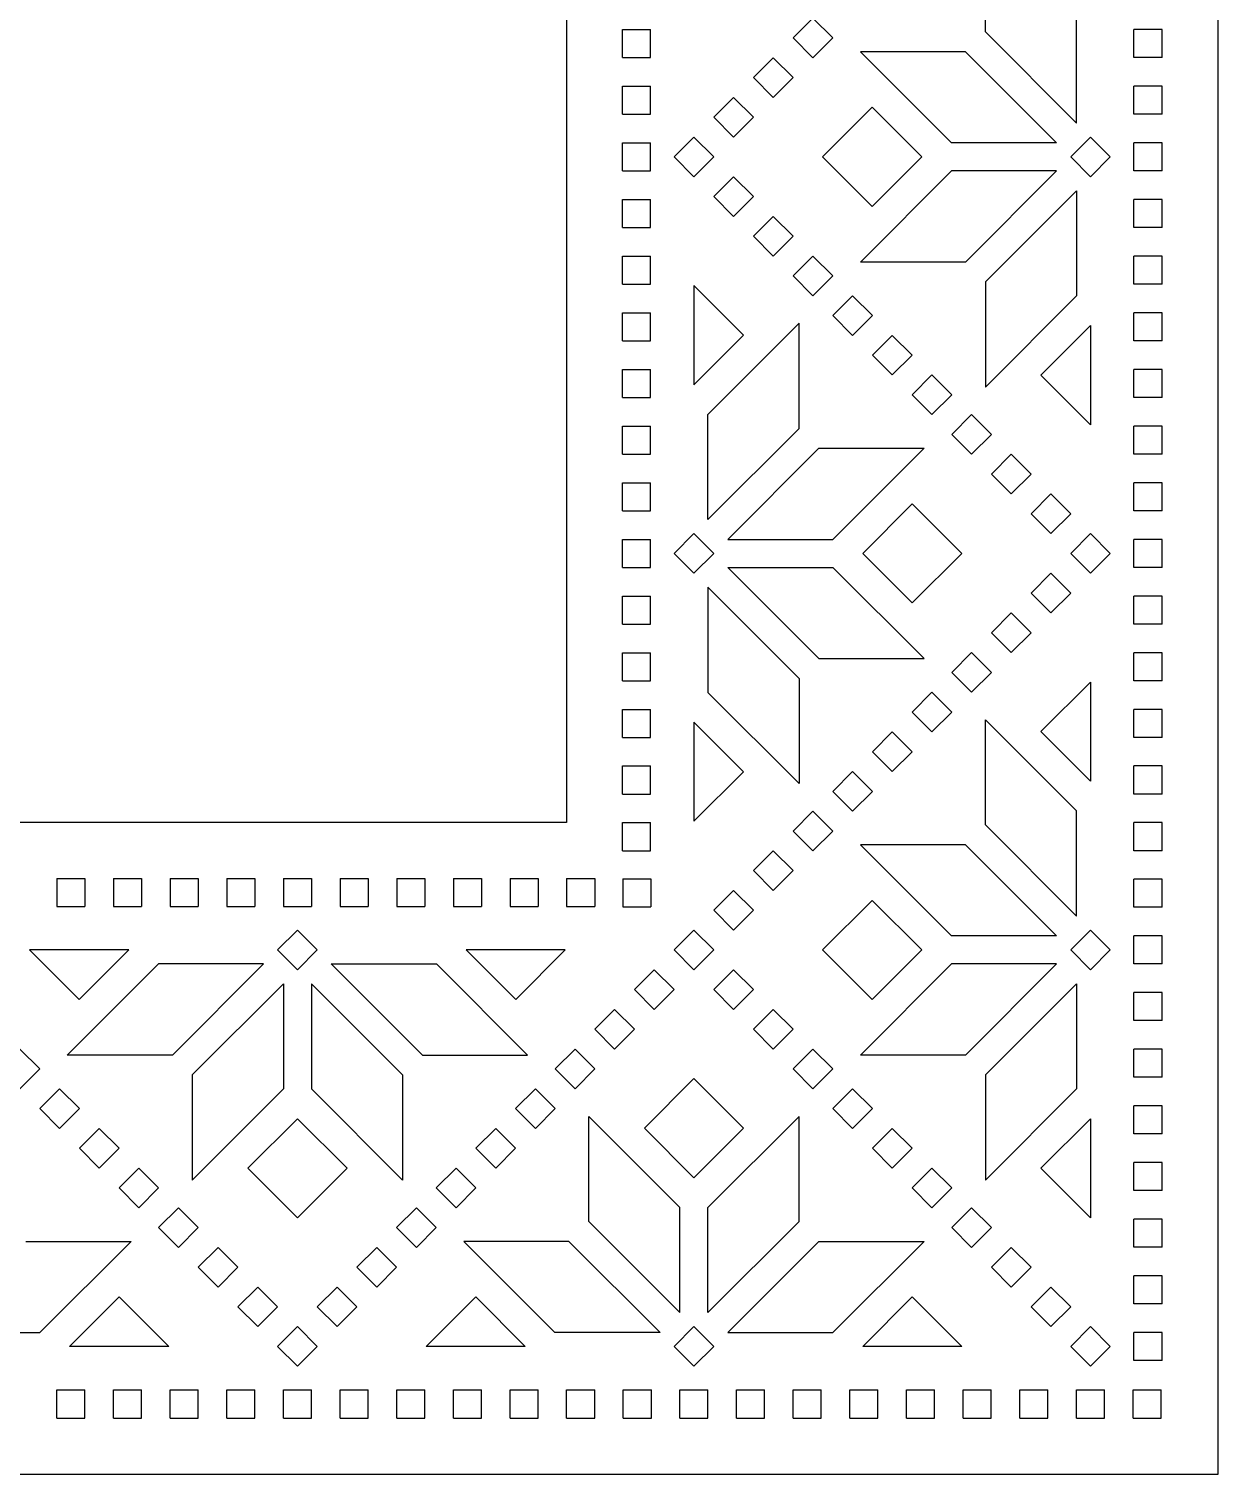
# Model space of a CAD drawing. Extents: x 33 to 579, y 140 to 533.
# Drawn here: x 136.5 to 221.3, y 139.8 to 242.9 of the extents above; entities that cross this region are included whole.
import ezdxf

# ---------------------------------------------------------------- set-up
doc = ezdxf.new("R2010")
doc.units = 0
doc.layers.get('0').update_dxf_attribs({"linetype": 'CONTINUOUS'})

msp = doc.modelspace()

# ---------------------------------------------------------------- linework, layer by layer
for p, q in [((221.322731, 139.787143), (221.322731, 327.696411)), ((174.855438, 281.229093), (174.855413, 186.254437)), ((204.720911, 242.655991), (204.720911, 250.155991)), ((192.421921, 243.641272), (191.007708, 242.227059)), ((193.836135, 242.227059), (192.421921, 243.641272)), ((211.220911, 236.155991), (211.220911, 243.655991)), ((178.83482, 242.822978), (180.83482, 242.822978)), ((178.83482, 240.822978), (178.83482, 242.822978)), ((180.83482, 240.822978), (180.83482, 242.822978)), ((211.220911, 236.155991), (204.720911, 242.655991)), ((217.322731, 242.822978), (215.322731, 242.822978)), ((215.322731, 240.822978), (215.322731, 242.822978)), ((217.322731, 240.822978), (217.322731, 242.822978)), ((192.421921, 240.812845), (191.007708, 242.227059)), ((193.836135, 242.227059), (192.421921, 240.812845)), ((195.806698, 241.241777), (202.306698, 234.741777)), ((203.306698, 241.241777), (195.806698, 241.241777)), ((209.806698, 234.741777), (203.306698, 241.241777)), ((178.83482, 240.822978), (180.83482, 240.822978)), ((189.593494, 240.812845), (188.179281, 239.398631)), ((191.007708, 239.398631), (189.593494, 240.812845)), ((217.322731, 240.822978), (215.322731, 240.822978)), ((189.593494, 237.984418), (188.179281, 239.398631)), ((191.007708, 239.398631), (189.593494, 237.984418)), ((178.83482, 236.782364), (178.83482, 238.782364)), ((178.83482, 238.782364), (180.83482, 238.782364)), ((180.83482, 236.782364), (180.83482, 238.782364)), ((215.322731, 236.782364), (215.322731, 238.782364)), ((217.322731, 238.782364), (215.322731, 238.782364)), ((217.322731, 236.782364), (217.322731, 238.782364)), ((186.765067, 237.984418), (185.350853, 236.570204)), ((188.179281, 236.570204), (186.765067, 237.984418)), ((193.114303, 233.741777), (196.649836, 237.277311)), ((196.649836, 237.277311), (200.18537, 233.741777)), ((178.83482, 236.782364), (180.83482, 236.782364)), ((186.765067, 235.155991), (185.350853, 236.570204)), ((188.179281, 236.570204), (186.765067, 235.155991)), ((217.322731, 236.782364), (215.322731, 236.782364)), ((183.93664, 235.155991), (182.522426, 233.741777)), ((185.350853, 233.741777), (183.93664, 235.155991)), ((210.806698, 233.741777), (212.220911, 235.155991)), ((213.635125, 233.741777), (212.220911, 235.155991)), ((178.83482, 234.741777), (180.83482, 234.741777)), ((178.83482, 232.741777), (178.83482, 234.741777)), ((180.83482, 232.741777), (180.83482, 234.741777)), ((209.806698, 234.741777), (202.306698, 234.741777)), ((217.322731, 234.741777), (215.322731, 234.741777)), ((215.322731, 232.741777), (215.322731, 234.741777)), ((217.322731, 232.741777), (217.322731, 234.741777)), ((183.93664, 232.327564), (182.522426, 233.741777)), ((185.350853, 233.741777), (183.93664, 232.327564)), ((193.114303, 233.741777), (196.649836, 230.206243)), ((196.649836, 230.206243), (200.18537, 233.741777)), ((210.806698, 233.741777), (212.220911, 232.327564)), ((213.635125, 233.741777), (212.220911, 232.327564)), ((178.83482, 232.741777), (180.83482, 232.741777)), ((186.765067, 232.327564), (185.350853, 230.91335)), ((188.179281, 230.91335), (186.765067, 232.327564)), ((195.806698, 226.241777), (202.306698, 232.741777)), ((209.806698, 232.741777), (202.306698, 232.741777)), ((209.806698, 232.741777), (203.306698, 226.241777)), ((217.322731, 232.741777), (215.322731, 232.741777)), ((186.765067, 229.499137), (185.350853, 230.91335)), ((188.179281, 230.91335), (186.765067, 229.499137)), ((211.220911, 231.327564), (204.720911, 224.827564)), ((211.220911, 231.327564), (211.220911, 223.827564)), ((178.83482, 230.701163), (180.83482, 230.701163)), ((178.83482, 228.701163), (178.83482, 230.701163)), ((180.83482, 228.701163), (180.83482, 230.701163)), ((217.322731, 230.701163), (215.322731, 230.701163)), ((215.322731, 228.701163), (215.322731, 230.701163)), ((217.322731, 228.701163), (217.322731, 230.701163)), ((189.593494, 229.499137), (188.179281, 228.084923)), ((191.007708, 228.084923), (189.593494, 229.499137)), ((178.83482, 228.701163), (180.83482, 228.701163)), ((189.593494, 226.670709), (188.179281, 228.084923)), ((191.007708, 228.084923), (189.593494, 226.670709)), ((217.322731, 228.701163), (215.322731, 228.701163)), ((178.83482, 224.660549), (178.83482, 226.660549)), ((178.83482, 226.660549), (180.83482, 226.660549)), ((180.83482, 224.660549), (180.83482, 226.660549)), ((192.421921, 226.670709), (191.007708, 225.256496)), ((193.836135, 225.256496), (192.421921, 226.670709)), ((203.306698, 226.241777), (195.806698, 226.241777)), ((215.322731, 224.660549), (215.322731, 226.660549)), ((217.322731, 226.660549), (215.322731, 226.660549)), ((217.322731, 224.660549), (217.322731, 226.660549)), ((192.421921, 223.842282), (191.007708, 225.256496)), ((193.836135, 225.256496), (192.421921, 223.842282)), ((204.720911, 224.827564), (204.720911, 217.327564)), ((178.83482, 224.660549), (180.83482, 224.660549)), ((183.93664, 224.564114), (187.472174, 221.028581)), ((183.93664, 224.564114), (183.93664, 217.493047)), ((195.250348, 223.842282), (193.836135, 222.428069)), ((196.664562, 222.428069), (195.250348, 223.842282)), ((204.720911, 217.327564), (211.220911, 223.827564)), ((217.322731, 224.660549), (215.322731, 224.660549)), ((178.83482, 222.619935), (180.83482, 222.619935)), ((178.83482, 220.619935), (178.83482, 222.619935)), ((180.83482, 220.619935), (180.83482, 222.619935)), ((191.43664, 221.87172), (184.93664, 215.37172)), ((191.43664, 214.37172), (191.43664, 221.87172)), ((195.250348, 221.013855), (193.836135, 222.428069)), ((196.664562, 222.428069), (195.250348, 221.013855)), ((208.685377, 218.170703), (212.220911, 221.706237)), ((212.220911, 221.706237), (212.220911, 214.635169)), ((217.322731, 222.619935), (215.322731, 222.619935)), ((215.322731, 220.619935), (215.322731, 222.619935)), ((217.322731, 220.619935), (217.322731, 222.619935)), ((178.83482, 220.619935), (180.83482, 220.619935)), ((187.472174, 221.028581), (183.93664, 217.493047)), ((198.078775, 221.013855), (196.664562, 219.599642)), ((199.492989, 219.599642), (198.078775, 221.013855)), ((217.322731, 220.619935), (215.322731, 220.619935)), ((198.078775, 218.185428), (196.664562, 219.599642)), ((199.492989, 219.599642), (198.078775, 218.185428)), ((178.83482, 218.579321), (180.83482, 218.579321)), ((178.83482, 216.579321), (178.83482, 218.579321)), ((180.83482, 216.579321), (180.83482, 218.579321)), ((217.322731, 218.579321), (215.322731, 218.579321)), ((215.322731, 216.579321), (215.322731, 218.579321)), ((217.322731, 216.579321), (217.322731, 218.579321)), ((200.907203, 218.185428), (199.492989, 216.771214)), ((202.321416, 216.771214), (200.907203, 218.185428)), ((212.220911, 214.635169), (208.685377, 218.170703)), ((178.83482, 216.579321), (180.83482, 216.579321)), ((200.907203, 215.357001), (199.492989, 216.771214)), ((202.321416, 216.771214), (200.907203, 215.357001)), ((217.322731, 216.579321), (215.322731, 216.579321)), ((178.83482, 214.538707), (180.83482, 214.538707)), ((178.83482, 212.538707), (178.83482, 214.538707)), ((180.83482, 212.538707), (180.83482, 214.538707)), ((184.93664, 207.87172), (184.93664, 215.37172)), ((203.73563, 215.357001), (202.321416, 213.942787)), ((205.149843, 213.942787), (203.73563, 215.357001)), ((217.322731, 214.538707), (215.322731, 214.538707)), ((215.322731, 212.538707), (215.322731, 214.538707)), ((217.322731, 212.538707), (217.322731, 214.538707)), ((184.93664, 207.87172), (191.43664, 214.37172)), ((203.73563, 212.528574), (202.321416, 213.942787)), ((205.149843, 213.942787), (203.73563, 212.528574)), ((178.83482, 212.538707), (180.83482, 212.538707)), ((186.350853, 206.457506), (192.850853, 212.957506)), ((192.850853, 212.957506), (200.350853, 212.957506)), ((200.350853, 212.957506), (193.850853, 206.457506)), ((206.564057, 212.528574), (205.149843, 211.11436)), ((207.97827, 211.11436), (206.564057, 212.528574)), ((217.322731, 212.538707), (215.322731, 212.538707)), ((178.83482, 208.498093), (178.83482, 210.498093)), ((178.83482, 210.498093), (180.83482, 210.498093)), ((180.83482, 208.498093), (180.83482, 210.498093)), ((206.564057, 209.700147), (205.149843, 211.11436)), ((207.97827, 211.11436), (206.564057, 209.700147)), ((217.322731, 210.498093), (215.322731, 210.498093)), ((215.322731, 208.498093), (215.322731, 210.498093)), ((217.322731, 208.498093), (217.322731, 210.498093)), ((209.392484, 209.700147), (207.97827, 208.285933)), ((210.806698, 208.285933), (209.392484, 209.700147)), ((178.83482, 208.498093), (180.83482, 208.498093)), ((199.507714, 208.99304), (195.972181, 205.457506)), ((203.043248, 205.457506), (199.507714, 208.99304)), ((209.392484, 206.87172), (207.97827, 208.285933)), ((210.806698, 208.285933), (209.392484, 206.87172)), ((217.322731, 208.498093), (215.322731, 208.498093)), ((178.83482, 206.457506), (180.83482, 206.457506)), ((178.83482, 204.457506), (178.83482, 206.457506)), ((180.83482, 204.457506), (180.83482, 206.457506)), ((183.93664, 206.87172), (182.522426, 205.457506)), ((185.350853, 205.457506), (183.93664, 206.87172)), ((186.350853, 206.457506), (193.850853, 206.457506)), ((212.220911, 206.87172), (210.806698, 205.457506)), ((213.635125, 205.457506), (212.220911, 206.87172)), ((217.322731, 206.457506), (215.322731, 206.457506)), ((215.322731, 204.457506), (215.322731, 206.457506)), ((217.322731, 204.457506), (217.322731, 206.457506)), ((183.93664, 204.043292), (182.522426, 205.457506)), ((185.350853, 205.457506), (183.93664, 204.043292)), ((199.507714, 201.921972), (195.972181, 205.457506)), ((203.043248, 205.457506), (199.507714, 201.921972)), ((212.220911, 204.043292), (210.806698, 205.457506)), ((213.635125, 205.457506), (212.220911, 204.043292)), ((178.83482, 204.457506), (180.83482, 204.457506)), ((186.350853, 204.457506), (192.850853, 197.957506)), ((186.350853, 204.457506), (193.850853, 204.457506)), ((200.350853, 197.957506), (193.850853, 204.457506)), ((217.322731, 204.457506), (215.322731, 204.457506)), ((209.392484, 204.043292), (207.97827, 202.629079)), ((210.806698, 202.629079), (209.392484, 204.043292)), ((178.83482, 202.416892), (180.83482, 202.416892)), ((178.83482, 200.416892), (178.83482, 202.416892)), ((180.83482, 200.416892), (180.83482, 202.416892)), ((184.93664, 203.043292), (184.93664, 195.543292)), ((184.93664, 203.043292), (191.43664, 196.543292)), ((209.392484, 201.214865), (207.97827, 202.629079)), ((210.806698, 202.629079), (209.392484, 201.214865)), ((217.322731, 202.416892), (215.322731, 202.416892)), ((215.322731, 200.416892), (215.322731, 202.416892)), ((217.322731, 200.416892), (217.322731, 202.416892)), ((206.564057, 201.214865), (205.149843, 199.800652)), ((207.97827, 199.800652), (206.564057, 201.214865)), ((178.83482, 200.416892), (180.83482, 200.416892)), ((217.322731, 200.416892), (215.322731, 200.416892)), ((206.564057, 198.386438), (205.149843, 199.800652)), ((207.97827, 199.800652), (206.564057, 198.386438)), ((178.83482, 196.376278), (178.83482, 198.376278)), ((178.83482, 198.376278), (180.83482, 198.376278)), ((180.83482, 196.376278), (180.83482, 198.376278)), ((192.850853, 197.957506), (200.350853, 197.957506)), ((203.73563, 198.386438), (202.321416, 196.972225)), ((205.149843, 196.972225), (203.73563, 198.386438)), ((217.322731, 198.376278), (215.322731, 198.376278)), ((215.322731, 196.376278), (215.322731, 198.376278)), ((217.322731, 196.376278), (217.322731, 198.376278)), ((203.73563, 195.558011), (202.321416, 196.972225)), ((205.149843, 196.972225), (203.73563, 195.558011)), ((178.83482, 196.376278), (180.83482, 196.376278)), ((191.43664, 196.543292), (191.43664, 189.043292)), ((212.220911, 196.279843), (208.685377, 192.744309)), ((212.220911, 196.279843), (212.220911, 189.208775)), ((217.322731, 196.376278), (215.322731, 196.376278)), ((191.43664, 189.043292), (184.93664, 195.543292)), ((200.907203, 195.558011), (199.492989, 194.143797)), ((202.321416, 194.143797), (200.907203, 195.558011)), ((178.83482, 194.335664), (180.83482, 194.335664)), ((178.83482, 192.335664), (178.83482, 194.335664)), ((180.83482, 192.335664), (180.83482, 194.335664)), ((200.907203, 192.729584), (199.492989, 194.143797)), ((202.321416, 194.143797), (200.907203, 192.729584)), ((217.322731, 194.335664), (215.322731, 194.335664)), ((215.322731, 192.335664), (215.322731, 194.335664)), ((217.322731, 192.335664), (217.322731, 194.335664)), ((183.93664, 193.421965), (183.93664, 186.350897)), ((187.472174, 189.886431), (183.93664, 193.421965)), ((204.720911, 193.587448), (211.220911, 187.087448)), ((204.720911, 186.087448), (204.720911, 193.587448)), ((178.83482, 192.335664), (180.83482, 192.335664)), ((198.078775, 192.729584), (196.664562, 191.31537)), ((199.492989, 191.31537), (198.078775, 192.729584)), ((208.685377, 192.744309), (212.220911, 189.208775)), ((217.322731, 192.335664), (215.322731, 192.335664)), ((198.078775, 189.901157), (196.664562, 191.31537)), ((199.492989, 191.31537), (198.078775, 189.901157)), ((178.83482, 190.29505), (180.83482, 190.29505)), ((178.83482, 188.29505), (178.83482, 190.29505)), ((180.83482, 188.29505), (180.83482, 190.29505)), ((183.93664, 186.350897), (187.472174, 189.886431)), ((195.250348, 189.901157), (193.836135, 188.486943)), ((196.664562, 188.486943), (195.250348, 189.901157)), ((217.322731, 190.29505), (215.322731, 190.29505)), ((215.322731, 188.29505), (215.322731, 190.29505)), ((217.322731, 188.29505), (217.322731, 190.29505)), ((178.83482, 188.29505), (180.83482, 188.29505)), ((195.250348, 187.07273), (193.836135, 188.486943)), ((196.664562, 188.486943), (195.250348, 187.07273)), ((217.322731, 188.29505), (215.322731, 188.29505)), ((192.421921, 187.07273), (191.007708, 185.658516)), ((193.836135, 185.658516), (192.421921, 187.07273)), ((211.220911, 179.587448), (211.220911, 187.087448)), ((174.855413, 186.254437), (79.880757, 186.254462)), ((178.83482, 184.254436), (178.83482, 186.254436)), ((178.83482, 186.254436), (180.83482, 186.254436)), ((180.83482, 184.254436), (180.83482, 186.254436)), ((192.421921, 184.244303), (191.007708, 185.658516)), ((193.836135, 185.658516), (192.421921, 184.244303)), ((211.220911, 179.587448), (204.720911, 186.087448)), ((217.322731, 186.254436), (215.322731, 186.254436)), ((215.322731, 184.254436), (215.322731, 186.254436)), ((217.322731, 184.254436), (217.322731, 186.254436)), ((195.806698, 184.673235), (202.306698, 178.173235)), ((203.306698, 184.673235), (195.806698, 184.673235)), ((209.806698, 178.173235), (203.306698, 184.673235)), ((178.83482, 184.254436), (180.83482, 184.254436)), ((189.593494, 184.244303), (188.179281, 182.830089)), ((191.007708, 182.830089), (189.593494, 184.244303)), ((217.322731, 184.254436), (215.322731, 184.254436)), ((189.593494, 181.415875), (188.179281, 182.830089)), ((191.007708, 182.830089), (189.593494, 181.415875)), ((138.489913, 182.275055), (140.489913, 182.275055)), ((138.489913, 182.275055), (138.489913, 180.275055)), ((140.489913, 182.275055), (140.489913, 180.275055)), ((142.530527, 182.275055), (144.530527, 182.275055)), ((142.530527, 182.275055), (142.530527, 180.275055)), ((144.530527, 182.275055), (144.530527, 180.275055)), ((146.571141, 182.275055), (148.571141, 182.275055)), ((146.571141, 182.275055), (146.571141, 180.275055)), ((148.571141, 182.275055), (148.571141, 180.275055)), ((150.611755, 182.275055), (152.611755, 182.275055)), ((150.611755, 182.275055), (150.611755, 180.275055)), ((152.611755, 182.275055), (152.611755, 180.275055)), ((154.652369, 182.275055), (156.652369, 182.275055)), ((154.652369, 182.275055), (154.652369, 180.275055)), ((156.652369, 182.275055), (156.652369, 180.275055)), ((158.692956, 182.275055), (160.692956, 182.275055)), ((158.692956, 182.275055), (158.692956, 180.275055)), ((160.692956, 182.275055), (160.692956, 180.275055)), ((162.73357, 182.275055), (164.73357, 182.275055)), ((162.73357, 182.275055), (162.73357, 180.275055)), ((164.73357, 182.275055), (164.73357, 180.275055)), ((166.774184, 182.275055), (168.774184, 182.275055)), ((166.774184, 182.275055), (166.774184, 180.275055)), ((168.774184, 182.275055), (168.774184, 180.275055)), ((170.814798, 182.275055), (172.814798, 182.275055)), ((170.814798, 182.275055), (170.814798, 180.275055)), ((172.814798, 182.275055), (172.814798, 180.275055)), ((174.855412, 182.275055), (176.855412, 182.275055)), ((174.855412, 182.275055), (174.855412, 180.275055)), ((176.855412, 182.275055), (176.855412, 180.275055)), ((178.865423, 182.244438), (180.865423, 182.244438)), ((178.865423, 182.244438), (178.865423, 180.244438)), ((180.865423, 182.244438), (180.865423, 180.244438)), ((217.322731, 182.213822), (215.322731, 182.213822)), ((215.322731, 180.213822), (215.322731, 182.213822)), ((217.322731, 180.213822), (217.322731, 182.213822)), ((186.765067, 181.415875), (185.350853, 180.001662)), ((188.179281, 180.001662), (186.765067, 181.415875)), ((193.114303, 177.173235), (196.649836, 180.708769)), ((196.649836, 180.708769), (200.18537, 177.173235)), ((138.489913, 180.275055), (140.489913, 180.275055)), ((142.530527, 180.275055), (144.530527, 180.275055)), ((146.571141, 180.275055), (148.571141, 180.275055)), ((150.611755, 180.275055), (152.611755, 180.275055)), ((154.652369, 180.275055), (156.652369, 180.275055)), ((158.692956, 180.275055), (160.692956, 180.275055)), ((162.73357, 180.275055), (164.73357, 180.275055)), ((166.774184, 180.275055), (168.774184, 180.275055)), ((170.814798, 180.275055), (172.814798, 180.275055)), ((174.855412, 180.275055), (176.855412, 180.275055)), ((178.865423, 180.244438), (180.865423, 180.244438)), ((186.765067, 178.587448), (185.350853, 180.001662)), ((188.179281, 180.001662), (186.765067, 178.587448)), ((217.322731, 180.213822), (215.322731, 180.213822)), ((154.238155, 177.173235), (155.652369, 178.587448)), ((157.066582, 177.173235), (155.652369, 178.587448)), ((183.93664, 178.587448), (182.522426, 177.173235)), ((182.522426, 177.173235), (183.93664, 178.587448)), ((185.350853, 177.173235), (183.93664, 178.587448)), ((185.350853, 177.173235), (183.93664, 178.587448)), ((210.806698, 177.173235), (212.220911, 178.587448)), ((213.635125, 177.173235), (212.220911, 178.587448)), ((209.806698, 178.173235), (202.306698, 178.173235)), ((217.322731, 178.173235), (215.322731, 178.173235)), ((215.322731, 176.173235), (215.322731, 178.173235)), ((217.322731, 176.173235), (217.322731, 178.173235)), ((143.616828, 177.173235), (136.54576, 177.173235)), ((136.54576, 177.173235), (140.081294, 173.637701)), ((140.081294, 173.637701), (143.616828, 177.173235)), ((155.652369, 175.759021), (154.238155, 177.173235)), ((155.652369, 175.759021), (157.066582, 177.173235)), ((171.223443, 173.637701), (167.687909, 177.173235)), ((174.758977, 177.173235), (167.687909, 177.173235)), ((174.758977, 177.173235), (171.223443, 173.637701)), ((183.93664, 175.759021), (182.522426, 177.173235)), ((183.93664, 175.759021), (182.522426, 177.173235)), ((185.350853, 177.173235), (183.93664, 175.759021)), ((183.93664, 175.759021), (185.350853, 177.173235)), ((193.114303, 177.173235), (196.649836, 173.637701)), ((196.649836, 173.637701), (200.18537, 177.173235)), ((210.806698, 177.173235), (212.220911, 175.759021)), ((213.635125, 177.173235), (212.220911, 175.759021)), ((139.238155, 169.673235), (145.738155, 176.173235)), ((153.238155, 176.173235), (145.738155, 176.173235)), ((153.238155, 176.173235), (146.738155, 169.673235)), ((158.066582, 176.173235), (164.566582, 169.673235)), ((158.066582, 176.173235), (165.566582, 176.173235)), ((172.066582, 169.673235), (165.566582, 176.173235)), ((179.693999, 174.344808), (181.108213, 175.759021)), ((182.522426, 174.344808), (181.108213, 175.759021)), ((185.350853, 174.344808), (186.765067, 175.759021)), ((188.179281, 174.344808), (186.765067, 175.759021)), ((195.806698, 169.673235), (202.306698, 176.173235)), ((209.806698, 176.173235), (202.306698, 176.173235)), ((209.806698, 176.173235), (203.306698, 169.673235)), ((217.322731, 176.173235), (215.322731, 176.173235)), ((154.652369, 174.759021), (148.152369, 168.259021)), ((154.652369, 174.759021), (154.652369, 167.259021)), ((156.652369, 174.759021), (163.152369, 168.259021)), ((156.652369, 174.759021), (156.652369, 167.259021)), ((181.108213, 172.930594), (179.693999, 174.344808)), ((181.108213, 172.930594), (182.522426, 174.344808)), ((186.765067, 172.930594), (185.350853, 174.344808)), ((186.765067, 172.930594), (188.179281, 174.344808)), ((211.220911, 174.759021), (204.720911, 168.259021)), ((211.220911, 174.759021), (211.220911, 167.259021)), ((217.322731, 174.132621), (215.322731, 174.132621)), ((215.322731, 172.132621), (215.322731, 174.132621)), ((217.322731, 172.132621), (217.322731, 174.132621)), ((176.865572, 171.51638), (178.279786, 172.930594)), ((179.693999, 171.51638), (178.279786, 172.930594)), ((188.179281, 171.51638), (189.593494, 172.930594)), ((191.007708, 171.51638), (189.593494, 172.930594)), ((178.279786, 170.102167), (176.865572, 171.51638)), ((178.279786, 170.102167), (179.693999, 171.51638)), ((189.593494, 170.102167), (188.179281, 171.51638)), ((189.593494, 170.102167), (191.007708, 171.51638)), ((217.322731, 172.132621), (215.322731, 172.132621)), ((137.267592, 168.687953), (135.853379, 170.102167)), ((174.037145, 168.687953), (175.451358, 170.102167)), ((176.865572, 168.687953), (175.451358, 170.102167)), ((191.007708, 168.687953), (192.421921, 170.102167)), ((193.836135, 168.687953), (192.421921, 170.102167)), ((215.322731, 168.092007), (215.322731, 170.092007)), ((217.322731, 170.092007), (215.322731, 170.092007)), ((217.322731, 168.092007), (217.322731, 170.092007)), ((146.738155, 169.673235), (139.238155, 169.673235)), ((164.566582, 169.673235), (172.066582, 169.673235)), ((203.306698, 169.673235), (195.806698, 169.673235)), ((135.853379, 167.27374), (137.267592, 168.687953)), ((148.152369, 168.259021), (148.152369, 160.759021)), ((163.152369, 168.259021), (163.152369, 160.759021)), ((175.451358, 167.27374), (174.037145, 168.687953)), ((175.451358, 167.27374), (176.865572, 168.687953)), ((192.421921, 167.27374), (191.007708, 168.687953)), ((192.421921, 167.27374), (193.836135, 168.687953)), ((204.720911, 168.259021), (204.720911, 160.759021)), ((217.322731, 168.092007), (215.322731, 168.092007)), ((137.267592, 165.859526), (138.681806, 167.27374)), ((140.096019, 165.859526), (138.681806, 167.27374)), ((148.152369, 160.759021), (154.652369, 167.259021)), ((163.152369, 160.759021), (156.652369, 167.259021)), ((171.208718, 165.859526), (172.622931, 167.27374)), ((174.037145, 165.859526), (172.622931, 167.27374)), ((183.93664, 167.995572), (180.401106, 164.460038)), ((183.93664, 167.995572), (187.472174, 164.460038)), ((193.836135, 165.859526), (195.250348, 167.27374)), ((196.664562, 165.859526), (195.250348, 167.27374)), ((204.720911, 160.759021), (211.220911, 167.259021)), ((217.322731, 166.051393), (215.322731, 166.051393)), ((215.322731, 164.051393), (215.322731, 166.051393)), ((217.322731, 164.051393), (217.322731, 166.051393)), ((138.681806, 164.445313), (137.267592, 165.859526)), ((138.681806, 164.445313), (140.096019, 165.859526)), ((152.116835, 161.60216), (155.652369, 165.137694)), ((159.187903, 161.60216), (155.652369, 165.137694)), ((172.622931, 164.445313), (171.208718, 165.859526)), ((172.622931, 164.445313), (174.037145, 165.859526)), ((176.43664, 165.303177), (182.93664, 158.803177)), ((176.43664, 157.803177), (176.43664, 165.303177)), ((191.43664, 165.303177), (184.93664, 158.803177)), ((191.43664, 157.803177), (191.43664, 165.303177)), ((195.250348, 164.445313), (193.836135, 165.859526)), ((195.250348, 164.445313), (196.664562, 165.859526)), ((208.685377, 161.60216), (212.220911, 165.137694)), ((212.220911, 165.137694), (212.220911, 158.066626)), ((140.096019, 163.031099), (141.510233, 164.445313)), ((142.924447, 163.031099), (141.510233, 164.445313)), ((168.380291, 163.031099), (169.794504, 164.445313)), ((171.208718, 163.031099), (169.794504, 164.445313)), ((180.401106, 164.460038), (183.93664, 160.924504)), ((187.472174, 164.460038), (183.93664, 160.924504)), ((196.664562, 163.031099), (198.078775, 164.445313)), ((199.492989, 163.031099), (198.078775, 164.445313)), ((217.322731, 164.051393), (215.322731, 164.051393)), ((141.510233, 161.616886), (140.096019, 163.031099)), ((141.510233, 161.616886), (142.924447, 163.031099)), ((169.794504, 161.616886), (168.380291, 163.031099)), ((169.794504, 161.616886), (171.208718, 163.031099)), ((198.078775, 161.616886), (196.664562, 163.031099)), ((198.078775, 161.616886), (199.492989, 163.031099)), ((217.322731, 162.010779), (215.322731, 162.010779)), ((215.322731, 160.010779), (215.322731, 162.010779)), ((217.322731, 160.010779), (217.322731, 162.010779)), ((142.924447, 160.202672), (144.33866, 161.616886)), ((145.752874, 160.202672), (144.33866, 161.616886)), ((155.652369, 158.066626), (152.116835, 161.60216)), ((155.652369, 158.066626), (159.187903, 161.60216)), ((165.551864, 160.202672), (166.966077, 161.616886)), ((168.380291, 160.202672), (166.966077, 161.616886)), ((199.492989, 160.202672), (200.907203, 161.616886)), ((202.321416, 160.202672), (200.907203, 161.616886)), ((212.220911, 158.066626), (208.685377, 161.60216)), ((144.33866, 158.788458), (142.924447, 160.202672)), ((144.33866, 158.788458), (145.752874, 160.202672)), ((166.966077, 158.788458), (165.551864, 160.202672)), ((166.966077, 158.788458), (168.380291, 160.202672)), ((200.907203, 158.788458), (199.492989, 160.202672)), ((200.907203, 158.788458), (202.321416, 160.202672)), ((217.322731, 160.010779), (215.322731, 160.010779)), ((145.752874, 157.374245), (147.167087, 158.788458)), ((148.581301, 157.374245), (147.167087, 158.788458)), ((162.723436, 157.374245), (164.13765, 158.788458)), ((165.551864, 157.374245), (164.13765, 158.788458)), ((182.93664, 151.303177), (182.93664, 158.803177)), ((184.93664, 151.303177), (184.93664, 158.803177)), ((202.321416, 157.374245), (203.73563, 158.788458)), ((205.149843, 157.374245), (203.73563, 158.788458)), ((182.93664, 151.303177), (176.43664, 157.803177)), ((184.93664, 151.303177), (191.43664, 157.803177)), ((215.322731, 155.970165), (215.322731, 157.970165)), ((217.322731, 157.970165), (215.322731, 157.970165)), ((217.322731, 155.970165), (217.322731, 157.970165)), ((147.167087, 155.960031), (145.752874, 157.374245)), ((147.167087, 155.960031), (148.581301, 157.374245)), ((164.13765, 155.960031), (162.723436, 157.374245)), ((164.13765, 155.960031), (165.551864, 157.374245)), ((203.73563, 155.960031), (202.321416, 157.374245)), ((203.73563, 155.960031), (205.149843, 157.374245)), ((136.282311, 156.388963), (143.782311, 156.388963)), ((143.782311, 156.388963), (137.282311, 149.888963)), ((148.581301, 154.545818), (149.995514, 155.960031)), ((151.409728, 154.545818), (149.995514, 155.960031)), ((159.895009, 154.545818), (161.309223, 155.960031)), ((162.723436, 154.545818), (161.309223, 155.960031)), ((167.522426, 156.388963), (174.022426, 149.888963)), ((175.022426, 156.388963), (167.522426, 156.388963)), ((181.522426, 149.888963), (175.022426, 156.388963)), ((186.350853, 149.888963), (192.850853, 156.388963)), ((192.850853, 156.388963), (200.350853, 156.388963)), ((200.350853, 156.388963), (193.850853, 149.888963)), ((205.149843, 154.545818), (206.564057, 155.960031)), ((207.97827, 154.545818), (206.564057, 155.960031)), ((217.322731, 155.970165), (215.322731, 155.970165)), ((149.995514, 153.131604), (148.581301, 154.545818)), ((149.995514, 153.131604), (151.409728, 154.545818)), ((161.309223, 153.131604), (159.895009, 154.545818)), ((161.309223, 153.131604), (162.723436, 154.545818)), ((206.564057, 153.131604), (205.149843, 154.545818)), ((206.564057, 153.131604), (207.97827, 154.545818)), ((217.322731, 153.929551), (215.322731, 153.929551)), ((215.322731, 151.929551), (215.322731, 153.929551)), ((217.322731, 151.929551), (217.322731, 153.929551)), ((151.409728, 151.717391), (152.823941, 153.131604)), ((154.238155, 151.717391), (152.823941, 153.131604)), ((157.066582, 151.717391), (158.480796, 153.131604)), ((159.895009, 151.717391), (158.480796, 153.131604)), ((207.97827, 151.717391), (209.392484, 153.131604)), ((210.806698, 151.717391), (209.392484, 153.131604)), ((142.939172, 152.424497), (139.403638, 148.888963)), ((146.474706, 148.888963), (142.939172, 152.424497)), ((152.823941, 150.303177), (151.409728, 151.717391)), ((152.823941, 150.303177), (154.238155, 151.717391)), ((158.480796, 150.303177), (157.066582, 151.717391)), ((158.480796, 150.303177), (159.895009, 151.717391)), ((164.830031, 148.888963), (168.365565, 152.424497)), ((168.365565, 152.424497), (171.901099, 148.888963)), ((199.507714, 152.424497), (195.972181, 148.888963)), ((203.043248, 148.888963), (199.507714, 152.424497)), ((209.392484, 150.303177), (207.97827, 151.717391)), ((209.392484, 150.303177), (210.806698, 151.717391)), ((217.322731, 151.929551), (215.322731, 151.929551)), ((129.782311, 149.888963), (137.282311, 149.888963)), ((154.238155, 148.888963), (155.652369, 150.303177)), ((157.066582, 148.888963), (155.652369, 150.303177)), ((181.522426, 149.888963), (174.022426, 149.888963)), ((183.93664, 150.303177), (182.522426, 148.888963)), ((183.93664, 150.303177), (185.350853, 148.888963)), ((186.350853, 149.888963), (193.850853, 149.888963)), ((210.806698, 148.888963), (212.220911, 150.303177)), ((213.635125, 148.888963), (212.220911, 150.303177)), ((217.322731, 149.888963), (215.322731, 149.888963)), ((215.322731, 147.888963), (215.322731, 149.888963)), ((217.322731, 147.888963), (217.322731, 149.888963)), ((146.474706, 148.888963), (139.403638, 148.888963)), ((155.652369, 147.47475), (154.238155, 148.888963)), ((155.652369, 147.47475), (157.066582, 148.888963)), ((171.901099, 148.888963), (164.830031, 148.888963)), ((183.93664, 147.47475), (182.522426, 148.888963)), ((183.93664, 147.47475), (185.350853, 148.888963)), ((203.043248, 148.888963), (195.972181, 148.888963)), ((212.220911, 147.47475), (210.806698, 148.888963)), ((212.220911, 147.47475), (213.635125, 148.888963)), ((217.322731, 147.888963), (215.322731, 147.888963)), ((138.489913, 143.787143), (138.489913, 145.787143)), ((138.489913, 145.787143), (140.489913, 145.787143)), ((140.489913, 143.787143), (140.489913, 145.787143)), ((142.530527, 145.787143), (144.530527, 145.787143)), ((142.530527, 143.787143), (142.530527, 145.787143)), ((144.530527, 143.787143), (144.530527, 145.787143)), ((146.571141, 143.787143), (146.571141, 145.787143)), ((146.571141, 145.787143), (148.571141, 145.787143)), ((148.571141, 143.787143), (148.571141, 145.787143)), ((150.611755, 143.787143), (150.611755, 145.787143)), ((150.611755, 145.787143), (152.611755, 145.787143)), ((152.611755, 143.787143), (152.611755, 145.787143)), ((154.652369, 143.787143), (154.652369, 145.787143)), ((154.652369, 145.787143), (156.652369, 145.787143)), ((156.652369, 143.787143), (156.652369, 145.787143)), ((158.692956, 145.787143), (160.692956, 145.787143)), ((158.692956, 143.787143), (158.692956, 145.787143)), ((160.692956, 143.787143), (160.692956, 145.787143)), ((162.73357, 143.787143), (162.73357, 145.787143)), ((162.73357, 145.787143), (164.73357, 145.787143)), ((164.73357, 143.787143), (164.73357, 145.787143)), ((166.774184, 143.787143), (166.774184, 145.787143)), ((166.774184, 145.787143), (168.774184, 145.787143)), ((168.774184, 143.787143), (168.774184, 145.787143)), ((170.814798, 143.787143), (170.814798, 145.787143)), ((170.814798, 145.787143), (172.814798, 145.787143)), ((172.814798, 143.787143), (172.814798, 145.787143)), ((174.855412, 145.787143), (176.855412, 145.787143)), ((174.855412, 143.787143), (174.855412, 145.787143)), ((176.855412, 143.787143), (176.855412, 145.787143)), ((178.896026, 143.787143), (178.896026, 145.787143)), ((178.896026, 145.787143), (180.896026, 145.787143)), ((180.896026, 143.787143), (180.896026, 145.787143)), ((182.93664, 143.787143), (182.93664, 145.787143)), ((182.93664, 145.787143), (184.93664, 145.787143)), ((184.93664, 143.787143), (184.93664, 145.787143)), ((186.977227, 143.787143), (186.977227, 145.787143)), ((186.977227, 145.787143), (188.977227, 145.787143)), ((188.977227, 143.787143), (188.977227, 145.787143)), ((191.017841, 145.787143), (193.017841, 145.787143)), ((191.017841, 143.787143), (191.017841, 145.787143)), ((193.017841, 143.787143), (193.017841, 145.787143)), ((195.058455, 143.787143), (195.058455, 145.787143)), ((195.058455, 145.787143), (197.058455, 145.787143)), ((197.058455, 143.787143), (197.058455, 145.787143)), ((199.099069, 143.787143), (199.099069, 145.787143)), ((199.099069, 145.787143), (201.099069, 145.787143)), ((201.099069, 143.787143), (201.099069, 145.787143)), ((203.139683, 143.787143), (203.139683, 145.787143)), ((203.139683, 145.787143), (205.139683, 145.787143)), ((205.139683, 143.787143), (205.139683, 145.787143)), ((207.180297, 145.787143), (209.180297, 145.787143)), ((207.180297, 143.787143), (207.180297, 145.787143)), ((209.180297, 143.787143), (209.180297, 145.787143)), ((211.220911, 143.787143), (211.220911, 145.787143)), ((211.220911, 145.787143), (213.220911, 145.787143)), ((213.220911, 143.787143), (213.220911, 145.787143)), ((215.261525, 143.787143), (215.261525, 145.787143)), ((215.261525, 145.787143), (217.261525, 145.787143)), ((217.261525, 143.787143), (217.261525, 145.787143)), ((138.489913, 143.787143), (140.489913, 143.787143)), ((142.530527, 143.787143), (144.530527, 143.787143)), ((146.571141, 143.787143), (148.571141, 143.787143)), ((150.611755, 143.787143), (152.611755, 143.787143)), ((154.652369, 143.787143), (156.652369, 143.787143)), ((158.692956, 143.787143), (160.692956, 143.787143)), ((162.73357, 143.787143), (164.73357, 143.787143)), ((166.774184, 143.787143), (168.774184, 143.787143)), ((170.814798, 143.787143), (172.814798, 143.787143)), ((174.855412, 143.787143), (176.855412, 143.787143)), ((178.896026, 143.787143), (180.896026, 143.787143)), ((182.93664, 143.787143), (184.93664, 143.787143)), ((186.977227, 143.787143), (188.977227, 143.787143)), ((191.017841, 143.787143), (193.017841, 143.787143)), ((195.058455, 143.787143), (197.058455, 143.787143)), ((199.099069, 143.787143), (201.099069, 143.787143)), ((203.139683, 143.787143), (205.139683, 143.787143)), ((207.180297, 143.787143), (209.180297, 143.787143)), ((211.220911, 143.787143), (213.220911, 143.787143)), ((215.261525, 143.787143), (217.261525, 143.787143)), ((33.413463, 139.787143), (221.322731, 139.787143))]:
    msp.add_line(p, q)

doc.saveas('drawing.dxf')
